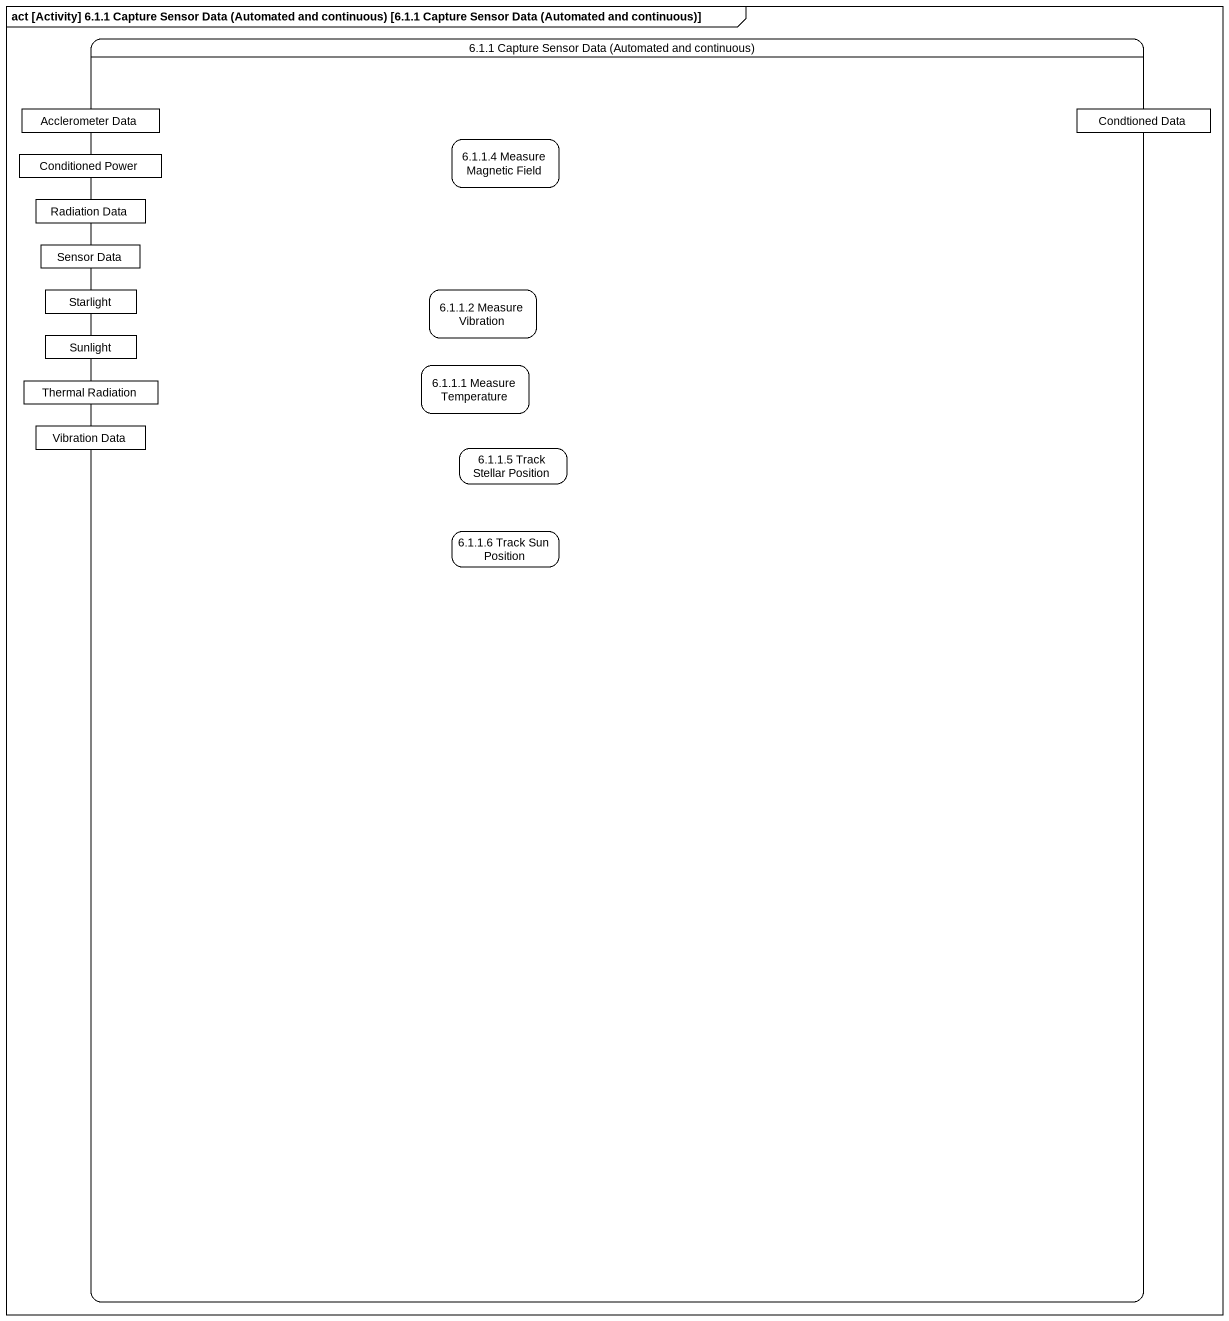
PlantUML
@startuml
mainframe act [Activity] 6.1.1 Capture Sensor Data (Automated and continuous) [6.1.1 Capture Sensor Data (Automated and continuous)]
hide empty description
state "6.1.1 Capture Sensor Data (Automated and continuous)" as s6_1_1_Capture_Sensor_Data {
  state "Conditioned Power" as Conditioned_Power <<object>>
  state "Acclerometer Data" as Acclerometer_Data <<object>>
  state "6.1.1.4 Measure Magnetic Field" as s6_1_1_4_Measure_Magnetic
  state "Condtioned Data" as Condtioned_Data <<object>>
  state "Radiation Data" as Radiation_Data <<object>>
  state "Sensor Data" as Sensor_Data <<object>>
  state Starlight <<object>>
  state "6.1.1.2 Measure Vibration" as s6_1_1_2_Measure_Vibration
  state Sunlight <<object>>
  state "Thermal Radiation" as Thermal_Radiation <<object>>
  state "6.1.1.1 Measure Temperature" as s6_1_1_1_Measure_Temperature
  state "Vibration Data" as Vibration_Data <<object>>
  state "6.1.1.5 Track Stellar Position" as s6_1_1_5_Track_Stellar
  state "6.1.1.6 Track Sun Position" as s6_1_1_6_Track_Sun_Position
}
@enduml
